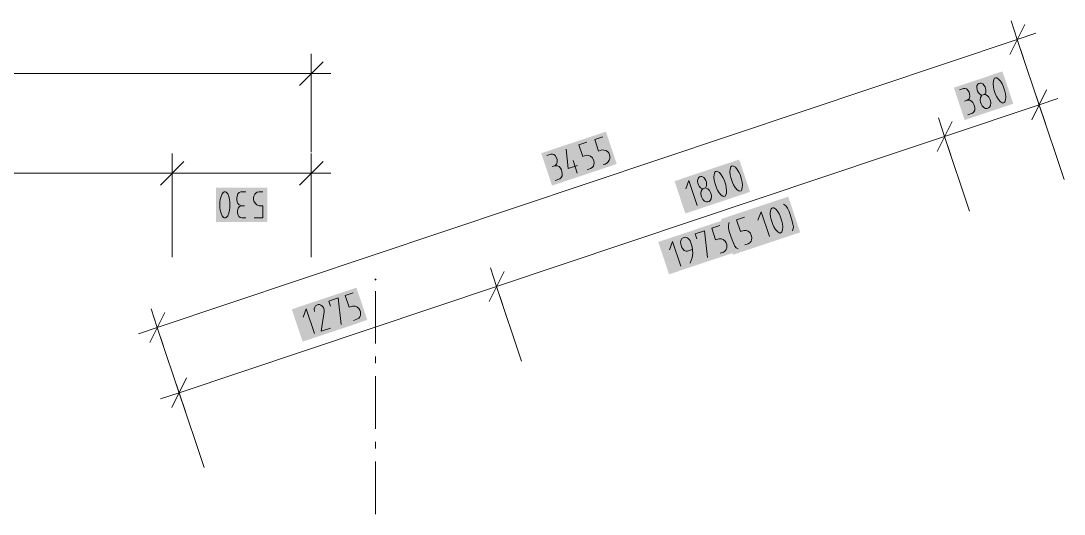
# Model space of a CAD drawing. Header units: millimetres. Extents: x 0 to 594, y 0 to 420.
# Drawn here: x 149.83 to 190.02, y 363.54 to 382.54 of the extents above; entities that cross this region are included whole.
import ezdxf

# ---------------------------------------------------------------- set-up
doc = ezdxf.new("R2010")
doc.units = ezdxf.units.MM
doc.header["$LTSCALE"] = 8
doc.layers.add('PDF_Koty delkove', color=7, linetype='Continuous')
doc.layers.add('PDF_Osy hlavni', color=7, linetype='Continuous')

msp = doc.modelspace()

# ---------------------------------------------------------------- linework, layer by layer
at = {"layer": 'PDF_Koty delkove', "lineweight": 18}
for points in [[(188.503, 382.397), (187.929, 381.245)], [(187.976, 382.54), (188.216, 381.821), (188.457, 381.102)], [(188.216, 381.821), (155.087, 370.731)], [(188.935, 382.061), (188.216, 381.821), (189.179, 378.945)], [(161.017, 381.268), (161.017, 380.51), (161.017, 379.752)], [(161.472, 380.965), (160.563, 380.055)], [(161.017, 380.51), (136.449, 380.51), (130.872, 380.51), (125.457, 380.51), (88.278, 380.51), (73.569, 380.51)], [(161.776, 380.51), (161.017, 380.51), (161.017, 377.477)], [(187.741, 379.828), (187.677, 380.02), (187.632, 380.11), (187.569, 380.214), (187.498, 380.297), (187.426, 380.344), (187.395, 380.351), (187.344, 380.334), (187.323, 380.31), (187.294, 380.229), (187.288, 380.12), (187.299, 379.999), (187.318, 379.9), (187.382, 379.708), (187.427, 379.617), (187.491, 379.513), (187.561, 379.43), (187.634, 379.383), (187.665, 379.375), (187.716, 379.392), (187.737, 379.417), (187.766, 379.499), (187.772, 379.607), (187.76, 379.728)], [(185.987, 379.88), (186.141, 379.931), (186.197, 379.933), (186.259, 379.917), (186.301, 379.878), (186.358, 379.792), (186.38, 379.728), (186.386, 379.623), (186.356, 379.542), (186.29, 379.484), (186.188, 379.45)], [(186.853, 379.673), (186.822, 379.681), (186.768, 379.716), (186.721, 379.771), (186.687, 379.83), (186.665, 379.895), (186.657, 379.962), (186.661, 380.035), (186.696, 380.1), (186.73, 380.128), (186.78, 380.145), (186.824, 380.143), (186.891, 380.112), (186.938, 380.056), (186.973, 379.998), (186.994, 379.933), (187.003, 379.865), (186.998, 379.793), (186.976, 379.732), (186.956, 379.707)], [(187.76, 379.728), (187.741, 379.828)], [(189.344, 379.884), (188.77, 378.733)], [(188.817, 380.027), (189.057, 379.308), (189.298, 378.589)], [(186.308, 378.921), (186.487, 378.981), (186.54, 379.035), (186.575, 379.1), (186.574, 379.188), (186.565, 379.257), (186.544, 379.321), (186.504, 379.396), (186.458, 379.451), (186.39, 379.482), (186.29, 379.484)], [(187.18, 379.462), (187.158, 379.527), (187.119, 379.602), (187.054, 379.669), (186.987, 379.7), (186.956, 379.707), (186.853, 379.673), (186.833, 379.648), (186.798, 379.583), (186.786, 379.491), (186.8, 379.407), (186.821, 379.342), (186.861, 379.267)], [(186.861, 379.267), (186.926, 379.199), (186.994, 379.169), (187.051, 379.17), (187.101, 379.187), (187.147, 379.22), (187.183, 379.285), (187.193, 379.378), (187.18, 379.462)], [(189.776, 379.549), (189.057, 379.308), (190.02, 376.432)], [(189.057, 379.308), (185.414, 378.089), (183.875, 377.574), (183.257, 377.367), (168.158, 372.313), (155.928, 368.219)], [(185.701, 378.665), (185.127, 377.513)], [(185.174, 378.808), (185.414, 378.089), (185.655, 377.37)], [(171.632, 377.869), (171.324, 377.766), (171.474, 377.319), (171.602, 377.362), (171.702, 377.359), (171.77, 377.328), (171.847, 377.266), (171.881, 377.207), (171.903, 377.143), (171.911, 377.074), (171.907, 377.002), (171.885, 376.942), (171.845, 376.892), (171.774, 376.85), (171.645, 376.807)], [(185.414, 378.089), (186.377, 375.213)], [(155.659, 377.427), (155.659, 376.668), (155.659, 375.91)], [(161.017, 377.427), (161.017, 376.668), (161.017, 375.91)], [(170.095, 377.354), (170.249, 377.406), (170.306, 377.408), (170.367, 377.392), (170.409, 377.353), (170.466, 377.266), (170.488, 377.202), (170.495, 377.098), (170.465, 377.016), (170.398, 376.959), (170.296, 376.925)], [(171.278, 376.969), (170.919, 376.849), (170.838, 377.603)], [(156.114, 377.123), (155.204, 376.213)], [(161.472, 377.123), (160.563, 376.213)], [(171.261, 376.678), (171.101, 377.158)], [(73.569, 376.668), (79.028, 376.668), (88.278, 376.668), (125.457, 376.668), (130.872, 376.668), (137.462, 376.668), (149.721, 376.668), (155.659, 376.668), (155.691, 376.668), (156.393, 376.668), (161.017, 376.668), (161.776, 376.668)], [(155.659, 376.668), (155.659, 376.352), (155.659, 376.122), (155.659, 376.121), (155.659, 376.112), (155.659, 373.433)], [(161.017, 376.668), (161.017, 373.433)], [(170.416, 376.396), (170.595, 376.456), (170.648, 376.509), (170.683, 376.575), (170.682, 376.663), (170.674, 376.731), (170.652, 376.796), (170.613, 376.871), (170.566, 376.926), (170.499, 376.956), (170.398, 376.959)], [(176.566, 376.709), (176.537, 376.628), (176.531, 376.519), (176.542, 376.399), (176.561, 376.299), (176.625, 376.107), (176.67, 376.016), (176.734, 375.913), (176.804, 375.83), (176.877, 375.782), (176.908, 375.775), (176.959, 375.792), (176.98, 375.817), (177.009, 375.898), (177.015, 376.007), (177.003, 376.127), (176.984, 376.228)], [(176.984, 376.228), (176.92, 376.419), (176.875, 376.51), (176.812, 376.614), (176.741, 376.697), (176.669, 376.744), (176.638, 376.75), (176.587, 376.733), (176.566, 376.709)], [(175.884, 375.432), (175.563, 376.39), (175.444, 376.067)], [(176.096, 376.072), (176.065, 376.08), (176.011, 376.115), (175.964, 376.17), (175.93, 376.23), (175.908, 376.294), (175.9, 376.362), (175.904, 376.434), (175.94, 376.5), (175.973, 376.528), (176.024, 376.545), (176.067, 376.542), (176.135, 376.512), (176.181, 376.456), (176.216, 376.397), (176.237, 376.333), (176.246, 376.264), (176.241, 376.192), (176.219, 376.131), (176.199, 376.107)], [(157.879, 375.555), (157.866, 375.656), (157.838, 375.775), (157.798, 375.876), (157.744, 375.944), (157.717, 375.961), (157.663, 375.961), (157.636, 375.944), (157.582, 375.876), (157.542, 375.775), (157.515, 375.656), (157.501, 375.555)], [(158.5, 375.961), (158.311, 375.961), (158.244, 375.926), (158.19, 375.876), (158.163, 375.792), (158.149, 375.724), (158.149, 375.656), (158.163, 375.573), (158.19, 375.506), (158.244, 375.455), (158.338, 375.421)], [(158.824, 374.95), (159.148, 374.95), (159.148, 375.421), (159.013, 375.421), (158.919, 375.455), (158.864, 375.506), (158.811, 375.59), (158.797, 375.656), (158.797, 375.724), (158.811, 375.792), (158.838, 375.859), (158.878, 375.909), (158.932, 375.944), (159.013, 375.961), (159.148, 375.961)], [(157.501, 375.555), (157.501, 375.353), (157.515, 375.253), (157.542, 375.135), (157.582, 375.034), (157.636, 374.966), (157.663, 374.95), (157.717, 374.95), (157.744, 374.966), (157.798, 375.034), (157.838, 375.135), (157.866, 375.253), (157.879, 375.353), (157.879, 375.555)], [(158.5, 374.95), (158.338, 374.95), (158.284, 374.966), (158.23, 375), (158.203, 375.051), (158.176, 375.151), (158.176, 375.219), (158.203, 375.32), (158.257, 375.388), (158.338, 375.421), (158.446, 375.421)], [(179.214, 375.48), (179.251, 375.458), (179.311, 375.406), (179.368, 375.32), (179.424, 375.196), (179.53, 374.876), (179.571, 374.712), (179.591, 374.612), (179.586, 374.539), (179.556, 374.458)], [(177.706, 374.976), (177.399, 374.873), (177.549, 374.426), (177.677, 374.469), (177.777, 374.466), (177.844, 374.436), (177.922, 374.373), (177.956, 374.314), (177.977, 374.25), (177.986, 374.181), (177.982, 374.11), (177.959, 374.049)], [(178.666, 374.231), (178.345, 375.19), (178.226, 374.866)], [(176.751, 374.656), (176.444, 374.553), (176.593, 374.106), (176.722, 374.149), (176.821, 374.147), (176.889, 374.116), (176.966, 374.053), (177, 373.994), (177.022, 373.93), (177.03, 373.861), (177.026, 373.79), (177.004, 373.729), (176.964, 373.679), (176.893, 373.637), (176.765, 373.595)], [(177.46, 373.757), (177.388, 373.803), (177.341, 373.859), (177.296, 373.95), (177.229, 374.106), (177.122, 374.425), (177.092, 374.558), (177.087, 374.662), (177.103, 374.739), (177.118, 374.779)], [(175.452, 374.204), (175.395, 374.202), (175.345, 374.185), (175.299, 374.153), (175.271, 374.107), (175.256, 374.067), (175.246, 374.011), (175.255, 373.943), (175.298, 373.814), (175.332, 373.756), (175.379, 373.7), (175.459, 373.673), (175.516, 373.674), (175.695, 373.734)], [(175.614, 373.209), (175.689, 373.412), (175.712, 373.598), (175.688, 373.839), (175.613, 374.063), (175.579, 374.122), (175.537, 374.161), (175.501, 374.184), (175.452, 374.204)], [(175.868, 374.148), (175.804, 374.339), (176.162, 374.459), (176.279, 373.432)], [(175.256, 373.09), (174.935, 374.048), (174.817, 373.725)], [(177.959, 374.049), (177.92, 373.999), (177.848, 373.957), (177.72, 373.914)], [(167.917, 373.032), (168.158, 372.313), (168.399, 371.594)], [(168.445, 372.889), (167.871, 371.737)], [(168.158, 372.313), (169.121, 369.437)], [(161.753, 371.556), (161.69, 371.747), (162.048, 371.867), (162.165, 370.84)], [(162.638, 372.064), (162.33, 371.961), (162.48, 371.514), (162.608, 371.557), (162.708, 371.555), (162.776, 371.524), (162.853, 371.461), (162.887, 371.402), (162.909, 371.338), (162.917, 371.27), (162.913, 371.198), (162.891, 371.137), (162.851, 371.087), (162.779, 371.045), (162.651, 371.003)], [(154.846, 371.45), (155.087, 370.731), (155.327, 370.012)], [(161.14, 370.497), (160.819, 371.455), (160.7, 371.132)], [(161.183, 371.56), (161.156, 371.515), (161.133, 371.454), (161.139, 371.35)], [(161.755, 370.702), (161.396, 370.582), (161.515, 371.333), (161.519, 371.406), (161.487, 371.502), (161.441, 371.557), (161.386, 371.592), (161.337, 371.612), (161.28, 371.61), (161.229, 371.593), (161.183, 371.56)], [(155.374, 371.307), (154.8, 370.156)], [(154.368, 370.491), (155.087, 370.731), (156.05, 367.855)], [(155.687, 368.938), (155.928, 368.219), (156.168, 367.5)], [(156.215, 368.795), (155.641, 367.643)], [(155.209, 367.978), (155.928, 368.219), (156.89, 365.343)]]:
    msp.add_lwpolyline(points, dxfattribs=at)
msp.add_lwpolyline([(172.246, 378.074), (171.939, 377.971), (172.089, 377.525), (172.217, 377.568, -1.034069), (172.26, 377.013)], format="xyb", dxfattribs=at)
for points in [[(177.598, 376.433), (177.534, 376.625), (177.489, 376.716), (177.427, 376.819), (177.356, 376.902), (177.284, 376.949), (177.253, 376.956), (177.202, 376.939), (177.181, 376.915), (177.152, 376.834), (177.145, 376.725), (177.157, 376.604), (177.176, 376.505), (177.24, 376.313), (177.285, 376.222), (177.348, 376.118), (177.419, 376.035), (177.491, 375.988), (177.523, 375.98), (177.573, 375.997), (177.594, 376.022), (177.623, 376.104), (177.63, 376.212), (177.617, 376.333)], [(176.423, 375.862), (176.401, 375.926), (176.362, 376.001), (176.297, 376.068), (176.23, 376.099), (176.199, 376.107), (176.096, 376.072), (176.076, 376.047), (176.041, 375.982), (176.029, 375.89), (176.043, 375.806), (176.064, 375.742), (176.104, 375.666), (176.169, 375.599), (176.237, 375.568), (176.294, 375.569), (176.344, 375.586), (176.39, 375.62), (176.426, 375.685), (176.436, 375.778)], [(179.151, 374.821), (179.087, 375.012), (179.042, 375.103), (178.979, 375.207), (178.909, 375.29), (178.836, 375.337), (178.805, 375.344), (178.755, 375.327), (178.734, 375.303), (178.705, 375.221), (178.698, 375.113), (178.71, 374.992), (178.728, 374.893), (178.793, 374.701), (178.838, 374.609), (178.901, 374.506), (178.972, 374.423), (179.044, 374.376), (179.075, 374.368), (179.126, 374.385), (179.147, 374.41), (179.176, 374.491), (179.182, 374.6), (179.17, 374.72)]]:
    msp.add_lwpolyline(points, close=True, dxfattribs=at)
at = {"layer": 'PDF_Koty delkove', "color": 7, "lineweight": 18, "true_color": 0xffffff, "transparency": 33554559}
for points in [[(186.186, 378.72), (188.061, 379.348), (185.769, 379.967), (187.644, 380.594)], [(170.294, 376.195), (172.784, 377.028), (169.877, 377.441), (172.367, 378.275)], [(175.429, 375.12), (177.919, 375.953), (175.012, 376.366), (177.502, 377.199)], [(159.327, 376.112), (157.35, 376.112), (159.327, 374.798), (157.35, 374.798)], [(177.262, 373.53), (179.85, 374.396), (176.802, 374.904), (179.391, 375.771)], [(174.802, 372.778), (177.289, 373.61), (174.385, 374.024), (176.871, 374.856)], [(160.686, 370.185), (163.175, 371.018), (160.269, 371.431), (162.758, 372.264)]]:
    msp.add_solid(points, dxfattribs=at)
at = {"layer": 'PDF_Osy hlavni', "lineweight": 18}
for points in [[(163.494, 370.113), (163.494, 372.135)], [(163.494, 369.354), (163.494, 369.607)], [(163.494, 366.827), (163.494, 368.849)], [(163.494, 366.069), (163.494, 366.322)], [(163.494, 363.541), (163.494, 365.563)]]:
    msp.add_lwpolyline(points, dxfattribs=at)
at = {"layer": 'PDF_Osy hlavni', "lineweight": 18, "transparency": 33554559}
msp.add_solid([(163.494, 372.531), (163.449, 372.577), (163.54, 372.577), (163.494, 372.622)], dxfattribs=at)

doc.saveas('drawing.dxf')
